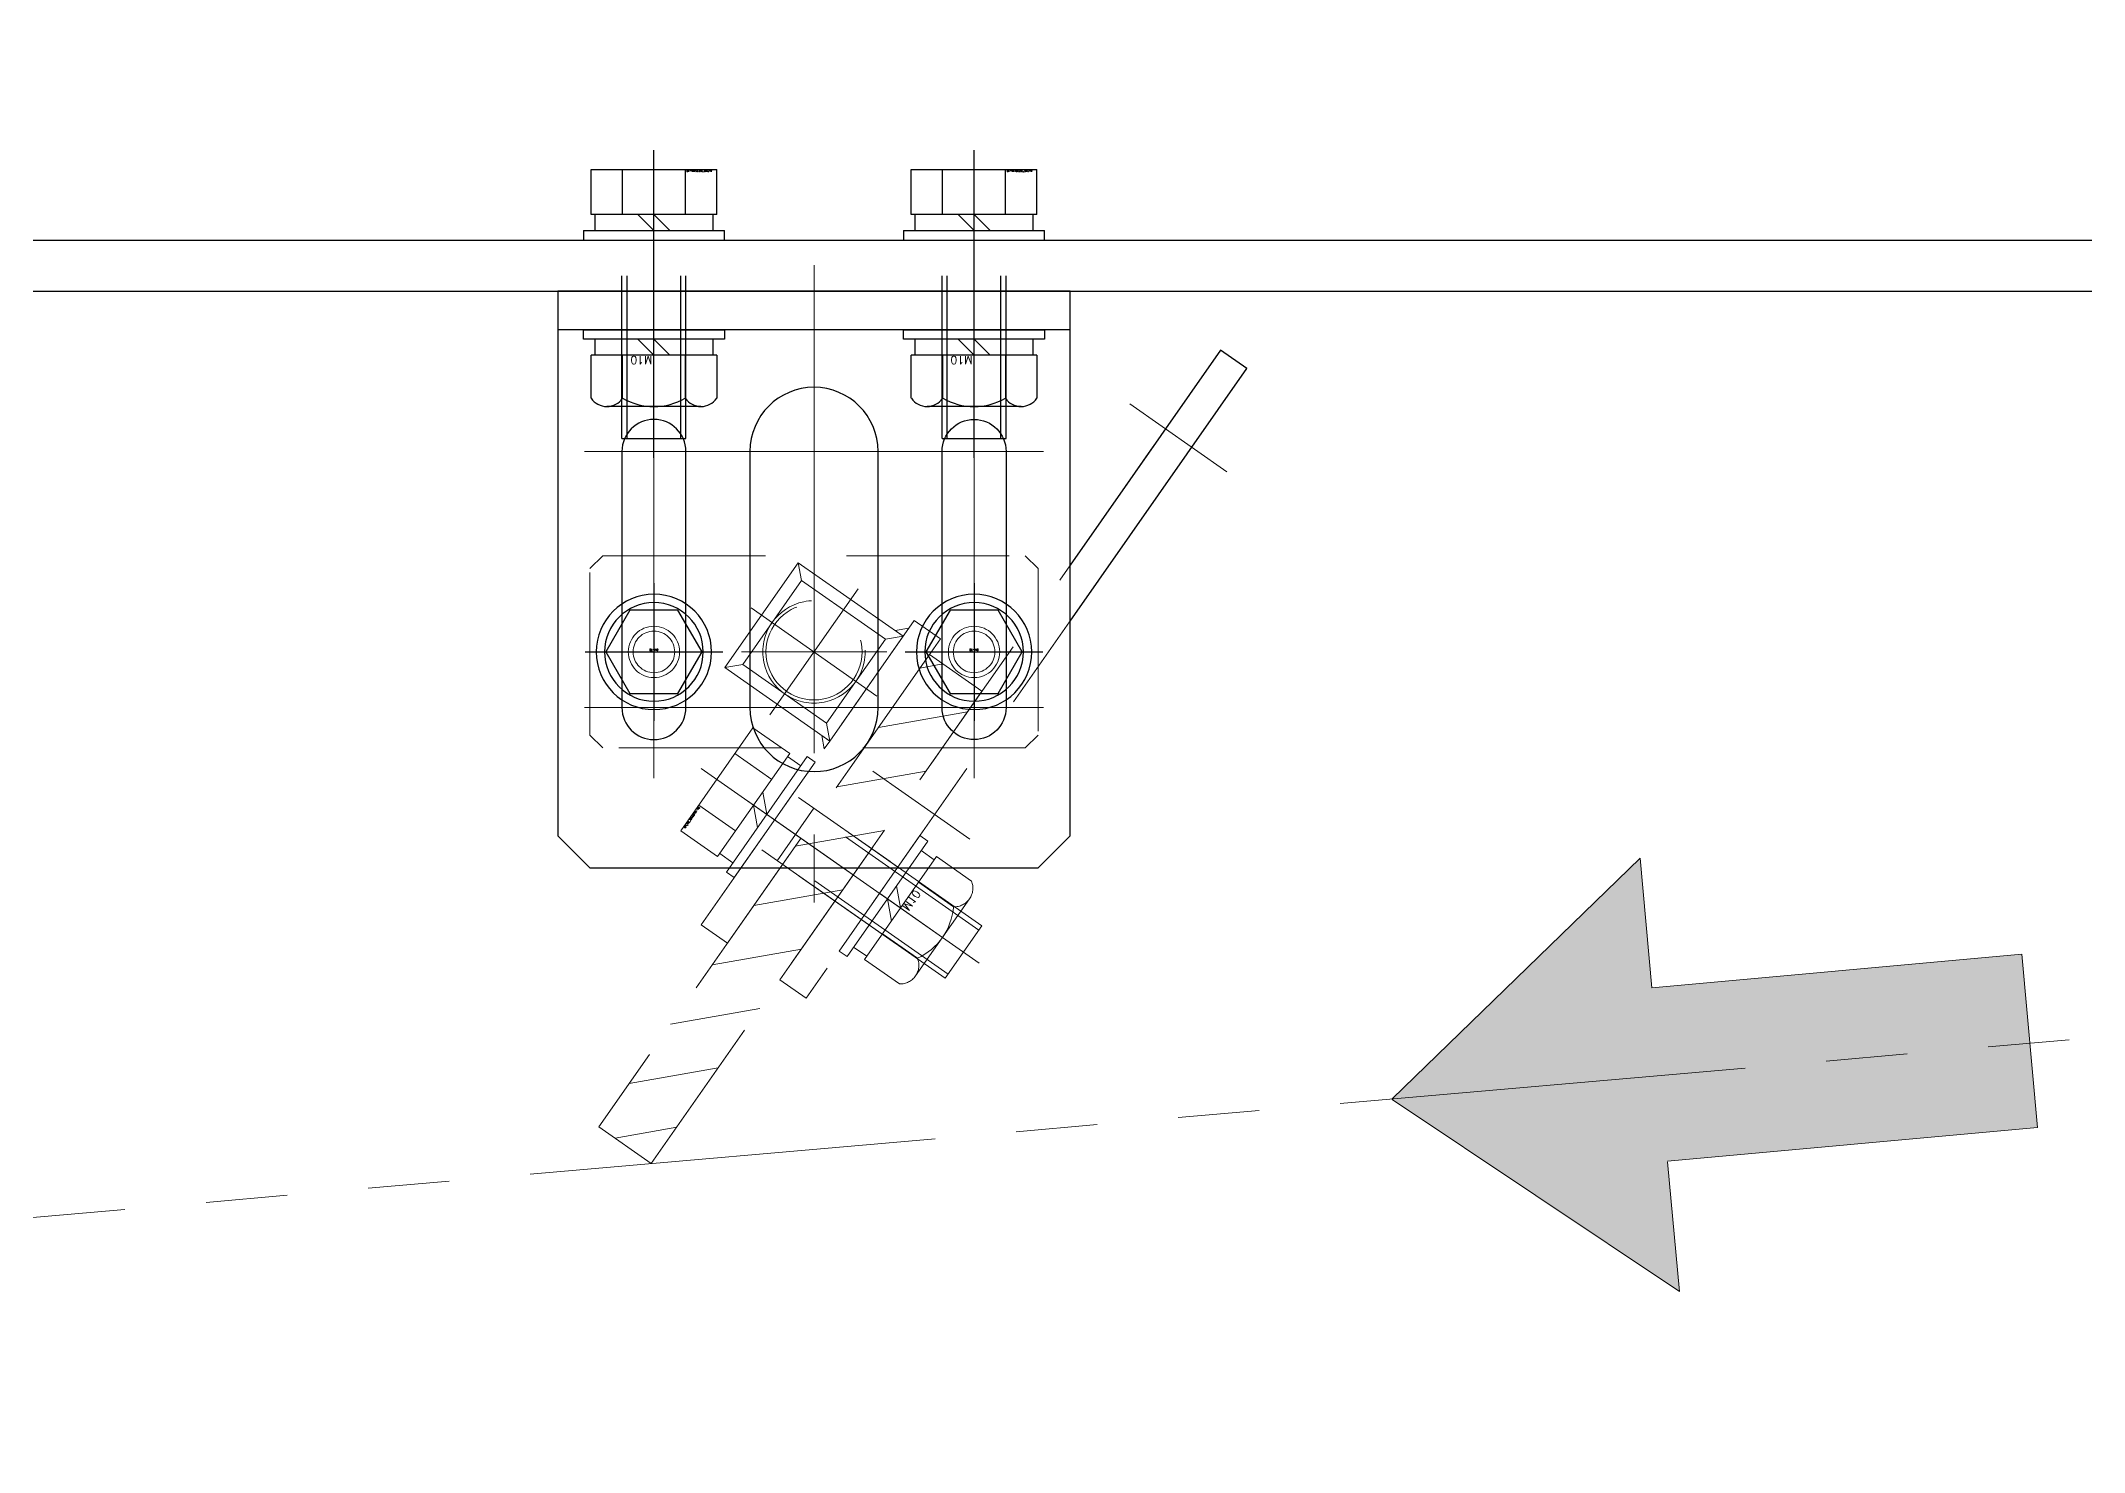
# Model space of a CAD drawing. Header units: millimetres. Extents: x -8731 to 85711, y -14522 to 31379.
# Drawn here: x 6129.9 to 6449, y 7580.1 to 7800.5 of the extents above; entities that cross this region are included whole.
import ezdxf
from ezdxf import colors
from ezdxf.entities.mleader import LeaderData, LeaderLine
from ezdxf.enums import TextEntityAlignment as Align
from ezdxf.math import Vec2, Vec3

# ---------------------------------------------------------------- set-up
doc = ezdxf.new("R2010")
doc.units = ezdxf.units.MM
doc.header["$LTSCALE"] = 4
for name, pattern in [('CENTER2', [28.575, 19.05, -3.175, 3.175, -3.175]), ('HIDDEN', [9.525, 6.35, -3.175]), ('PHANTOM2', [31.75, 15.875, -3.175, 3.175, -3.175, 3.175, -3.175])]:
    doc.linetypes.add(name, pattern=pattern)
for name, color, linetype, lineweight in [('04_HIDDEN', 2, 'HIDDEN', 13), ('05_CENTER', 4, 'CENTER2', 13), ('06_PHANTOM', 2, 'PHANTOM2', 13), ('08_DIM', 3, 'Continuous', 13)]:
    doc.layers.add(name, color=color, linetype=linetype, lineweight=lineweight)
doc.layers.add('10_DRAFT', color=8, linetype='Continuous', lineweight=0, plot=False)
doc.styles.add('KSS_TXT', font='txt.shx', dxfattribs={"bigfont": 'extfont2.shx'})
doc.styles.add('KSS_TXT_L', font='txt.shx', dxfattribs={"height": 9, "bigfont": 'extfont2.shx'})
doc.styles.get("Standard").update_dxf_attribs({"font": 'txt.shx', "bigfont": 'extfont2.shx'})

# ---------------------------------------------------------------- blocks, each defined once
blk = doc.blocks.new('A$C67E3024E_1_1_1')
at = {"layer": '08_DIM'}
blk.add_hatch(color=256, dxfattribs=at).paths.add_polyline_path([(8.395, 2.716), (8.395, 6.8), (-0.012, 0.01), (8.395, -6.781), (8.395, -2.716), (20, -2.716), (20, 2.716)])
for p, q in [((0, 0.019), (8.395, 6.8)), ((8.395, 6.8), (8.395, 2.735)), ((8.395, 2.716), (20, 2.716)), ((20, -2.716), (20, 2.716)), ((0, 0), (8.395, -6.781)), ((8.395, -6.781), (8.395, -2.716)), ((8.395, -2.716), (20, -2.716))]:
    blk.add_line(p, q, dxfattribs=at)
blk = doc.blocks.new('A$C2B5B3F11_1_1_1')
at = {"color": 0}
blk.add_line((50, -192), (2550, -192), dxfattribs=at)
blk.add_lwpolyline([(50, -200), (2550, -200), (2550, -100), (50, -100)], close=True, dxfattribs=at)
at = {"layer": '05_CENTER'}
for p, q in [((1035, -208.1), (1035, -183.9)), ((1085, -208.1), (1085, -183.9))]:
    blk.add_line(p, q, dxfattribs=at)
blk = doc.blocks.new('A$C630344D5_1_1_1')
at = {"color": 0}
blk.add_lwpolyline([(1160, 150.2), (280, 150.2, -0.037623), (275.52, 150.54), (28.38, 187.87, 1.096072), (6.32, -189.89), (309, -179.82, -0.030069), (312.61, -179.91), (1997.39, -326.79, 0.610481), (2025.81, -281.61), (1921.29, -105.09, -0.309422), (1923.51, -71.27), (2106.95, 162.34, 0.68117), (2034, 286.77), (1164.64, 150.56, -0.038872), (1160, 150.2)], format="xyb", dxfattribs=at)
blk = doc.blocks.new('A$C7E012652_1_1')
at = {"color": 0}
blk.add_line((-40, 6), (40, 6), dxfattribs=at)
blk.add_lwpolyline([(-40, 0), (40, 0), (40, 85), (35, 90), (-35, 90), (-40, 85)], close=True, dxfattribs=at)
for points in [[(-10, 65), (-10, 25, 1), (10, 25), (10, 65, 1)], [(-20, 65), (-20, 25, -1), (-30, 25), (-30, 65, -1)], [(20, 65), (20, 25, 1), (30, 25), (30, 65, 1)]]:
    blk.add_lwpolyline(points, format="xyb", close=True, dxfattribs=at)
at = {"layer": '05_CENTER'}
for p, q in [((0, -4.07), (0, 95.42)), ((-25, 14), (-25, 76)), ((25, 14), (25, 76)), ((-35.84, 65), (35.84, 65)), ((-35.84, 25), (35.84, 25)), ((-25, -6.59), (-25, 12.47)), ((25, -6.59), (25, 12.47))]:
    blk.add_line(p, q, dxfattribs=at)
blk = doc.blocks.new('A$C1A3C2C0C_1_1_1')
at = {"color": 0, "linetype": 'CENTER2'}
blk.add_line((0, -34), (0, 14), dxfattribs=at)
at = {"color": 0}
for p, q in [((-9.81, 11), (9.81, 11)), ((-9.81, 4), (-9.81, 11)), ((-4.91, 4), (-4.91, 11)), ((4.91, 4), (4.91, 11)), ((9.81, 4), (9.81, 11)), ((9.81, 4), (-9.81, 4)), ((-9.25, 4), (-9.25, 1.5)), ((0, 1.5), (-2.5, 4)), ((0, 4), (2.5, 1.5)), ((9.25, 1.5), (9.25, 4)), ((-11, 1.5), (11, 1.5)), ((-11, 1.5), (-11, 0)), ((11, 0), (11, 1.5)), ((-11, 0), (11, 0))]:
    blk.add_line(p, q, dxfattribs=at)
at = {"color": 0, "linetype": 'HIDDEN'}
for p, q in [((-5, -31), (-5, 0)), ((-4.19, -31), (-4.19, 0)), ((4.19, -31), (4.19, 0)), ((5, -31), (5, 0)), ((-5, -31), (5, -31))]:
    blk.add_line(p, q, dxfattribs=at)
at = {"layer": '10_DRAFT', "style": 'KSS_TXT_L'}
blk.add_text('BT-M10x35L,SW,PW', height=0.3, dxfattribs=at).set_placement((5.1, 10.66))
blk = doc.blocks.new('M10Nza_1_1_1')
at = {"color": 0}
for p, q in [((-9.8, 4), (-9.8, 10.69)), ((-7.35, 12), (7.35, 12)), ((-4.9, 4), (-4.9, 10.69)), ((4.9, 10.69), (4.9, 4)), ((9.8, 10.69), (9.8, 4)), ((-9.8, 4), (9.8, 4)), ((-9.2, 1.5), (-9.2, 4)), ((0, 1.5), (-2.5, 4)), ((0, 4), (2.5, 1.5)), ((9.2, 4), (9.2, 1.5))]:
    blk.add_line(p, q, dxfattribs=at)
at = {"color": 0, "linetype": 'CENTER2'}
blk.add_line((0, 12), (0, 0), dxfattribs=at)
at = {"color": 0}
blk.add_lwpolyline([(-11, 1.5), (11, 1.5), (11, 0), (-11, 0)], close=True, dxfattribs=at)
for centre, radius, start, end in [((-7.35, 9.06), 2.94, 33.626, 146.374), ((0, 2.2), 9.8, 60, 120), ((7.35, 9.06), 2.94, 33.626, 146.374)]:
    blk.add_arc(centre, radius, start, end, dxfattribs=at)
at = {"layer": '10_DRAFT', "style": 'KSS_TXT'}
blk.add_text('M10', height=1.25, dxfattribs=at).set_placement((0.26, 4.12))
blk = doc.blocks.new('A$C41DC2786_1_1')
for name, p in [('A$C7E012652_1_1', (0, 0)), ('M10Nza_1_1_1', (-25, 6)), ('M10Nza_1_1_1', (25, 6))]:
    blk.add_blockref(name, p)
at = {"rotation": 180}
for p in [(-25, -8), (25, -8)]:
    blk.add_blockref('A$C1A3C2C0C_1_1_1', p, dxfattribs=at)
blk = doc.blocks.new('A$C3D81658F_1_1_1')
at = {"color": 0, "linetype": 'CENTER2'}
blk.add_line((0, -39), (0, 14), dxfattribs=at)
at = {"color": 0}
for p, q in [((-9.81, 11), (9.81, 11)), ((-9.81, 4), (-9.81, 11)), ((-4.91, 4), (-4.91, 11)), ((4.91, 4), (4.91, 11)), ((9.81, 4), (9.81, 11)), ((9.81, 4), (-9.81, 4)), ((-9.25, 4), (-9.25, 1.5)), ((0, 1.5), (-2.5, 4)), ((0, 4), (2.5, 1.5)), ((9.25, 1.5), (9.25, 4)), ((-11, 1.5), (11, 1.5)), ((-11, 1.5), (-11, 0)), ((-11, 0), (11, 0)), ((11, 0), (11, 1.5))]:
    blk.add_line(p, q, dxfattribs=at)
at = {"color": 0, "linetype": 'HIDDEN'}
for p, q in [((-5, -36), (-5, 0)), ((5, -36), (5, 0)), ((-5, -4), (5, -4)), ((-4.19, -36), (-4.19, -4)), ((4.19, -36), (4.19, -4)), ((-5, -36), (5, -36))]:
    blk.add_line(p, q, dxfattribs=at)
at = {"layer": '10_DRAFT', "style": 'KSS_TXT_L'}
blk.add_text('BT-M10x40L,SW,PW', height=0.3, dxfattribs=at).set_placement((5.14, 10.66))
blk = doc.blocks.new('A$C43827900_1_1')
h = blk.add_hatch()
h.set_pattern_fill('_USER', color=3, scale=8, angle=135, pattern_type=0)
h.set_pattern_definition([(135, (10701.542, 5237.723), (-5.656854, -5.656854), [])])
h.paths.add_polyline_path([(10, 55), (0, 55), (0, 45), (10, 45)])
h.paths.add_polyline_path([(10, 45), (0, 45), (0, -5), (10, -5)])
h.paths.add_polyline_path([(10, -5), (0, -5), (0, -35), (10, -35)])
at = {"color": 0}
blk.add_lwpolyline([(0, 55), (10, 55), (10, -35), (0, -35)], close=True, dxfattribs=at)
at = {"layer": '05_CENTER'}
for p, q in [((-3.94, 5), (13.51, 5)), ((-3.94, -5), (13.51, -5))]:
    blk.add_line(p, q, dxfattribs=at)
at = {"layer": '10_DRAFT'}
blk.add_line((0, 0), (10, 0), dxfattribs=at)
blk = doc.blocks.new('A$C4A0F7F8D_1_1')
at = {"color": 3}
for p, q in [((-8, 8), (-10, 10)), ((8, 8), (10, 10)), ((-8, -8), (-10, -10)), ((8, -8), (10, -10))]:
    blk.add_line(p, q, dxfattribs=at)
at = {"color": 0}
blk.add_lwpolyline([(10, -13), (15, -13), (15, 45), (10, 45)], close=True, dxfattribs=at)
blk.add_lwpolyline([(10, -10), (-10, -10), (-10, 10), (10, 10)], close=True)
at = {"color": 3}
for points in [[(10, 10), (8.5, 10), (8.5, 10), (10, 11.5)], [(8, -8), (-8, -8), (-8, 8), (8, 8)], [(10, -10), (8.5, -10), (8.5, -10), (10, -11.5)]]:
    blk.add_lwpolyline(points, close=True, dxfattribs=at)
at = {"color": 0}
blk.add_circle((0, 0), 7.5, dxfattribs=at)
at = {"layer": '05_CENTER'}
for p, q in [((20.73, 25), (4.63, 25)), ((0, -12.01), (0, 12.01)), ((-12.01, 0), (12.01, 0))]:
    blk.add_line(p, q, dxfattribs=at)
blk = doc.blocks.new('A$C6A4B7A37_1_1')
at = {"color": 0}
blk.add_lwpolyline([(5, 25), (0, 25), (0, -95), (5, -95)], close=True, dxfattribs=at)
at = {"layer": '05_CENTER'}
for p, q in [((-6.8, 10), (11.71, 10)), ((-6.8, -10), (11.71, -10)), ((-6.8, -80), (11.71, -80))]:
    blk.add_line(p, q, dxfattribs=at)
at = {"layer": '10_DRAFT'}
blk.add_line((0, 0), (5, 0), dxfattribs=at)
blk = doc.blocks.new('A$C49334BAA_1_1')
at = {"color": 3}
blk.add_blockref('A$C43827900_1_1', (15, 25), dxfattribs=at)
for name, p in [('A$C4A0F7F8D_1_1', (0, 0)), ('A$C6A4B7A37_1_1', (25, 20))]:
    blk.add_blockref(name, p)
for name, p, rotation in [('A$C3D81658F_1_1_1', (10, 25), 90), ('M10Nza_1_1_1', (30, 25), 270)]:
    blk.add_blockref(name, p, dxfattribs=dict(rotation=rotation))
blk = doc.blocks.new('M8Tz_2_1')
at = {"color": 0}
for radius in [4, 3.25]:
    blk.add_circle((0, 0), radius, dxfattribs=at)
at = {"layer": '05_CENTER'}
for p, q in [((0, -6.92), (0, 6.92)), ((6.92, 0), (-6.92, 0))]:
    blk.add_line(p, q, dxfattribs=at)
blk = doc.blocks.new('A$C1CD4518B_1_1')
at = {"color": 0}
blk.add_lwpolyline([(-13, -35), (13, -35), (15, -33), (15, 33), (13, 35), (-13, 35), (-15, 33), (-15, -33)], close=True, dxfattribs=at)
blk.add_circle((0, 0), 8, dxfattribs=at)
at = {"layer": '05_CENTER'}
for p, q in [((0, -11.35), (0, 11.35)), ((11.35, 0), (-11.35, 0))]:
    blk.add_line(p, q, dxfattribs=at)
for p in [(0, 25), (0, -25)]:
    blk.add_blockref('M8Tz_2_1', p)
blk = doc.blocks.new('A$C67FD2836_1_1_1')
at = {"color": 0, "linetype": 'CENTER2'}
for p, q in [((0, -10.75), (0, 10.75)), ((-10.75, 0), (10.75, 0))]:
    blk.add_line(p, q, dxfattribs=at)
at = {"color": 0}
for p, q in [((-7.51, 0), (-3.75, 6.5)), ((-3.75, 6.5), (3.75, 6.5)), ((3.75, 6.5), (7.51, 0)), ((-3.75, -6.5), (-7.51, 0)), ((7.51, 0), (3.75, -6.5)), ((3.75, -6.5), (-3.75, -6.5))]:
    blk.add_line(p, q, dxfattribs=at)
for radius in [9, 7.7]:
    blk.add_circle((0, 0), radius, dxfattribs=at)
at = {"layer": '10_DRAFT', "style": 'KSS_TXT_L'}
blk.add_text('BT-M8', height=0.3, dxfattribs=at).set_placement((-0.69, -0.48))
blk = doc.blocks.new('AM_BALLOON1')
at = {"transparency": 16777216}
blk.add_circle((0, 0), 5, dxfattribs=at)
blk.add_attdef('B_NUMBER', text='', height=3, dxfattribs=at).set_placement((0, 0), align=Align.MIDDLE_CENTER)
blk = doc.blocks.new('_OPEN')
at = {"color": 0, "linetype": 'ByBlock'}
for p, q in [((-1, 0.167), (0, 0)), ((0, 0), (-1, -0.167)), ((0, 0), (-1, 0))]:
    blk.add_line(p, q, dxfattribs=at)

msp = doc.modelspace()

# ---------------------------------------------------------------- linework, layer by layer
for p, q in [((6314.12017, 7752.16062), (6290.62313, 7718.60338)), ((6318.21593, 7749.29274), (6314.12017, 7752.16062)), ((6290.62313, 7709.88614), (6318.21593, 7749.29274))]:
    msp.add_line(p, q)

# ---------------------------------------------------------------- block references
msp.add_blockref('A$C2B5B3F11_1_1_1', (5190.6226, 7961.36791))
at = {"rotation": 180}
msp.add_blockref('A$C41DC2786_1_1', (6250.62313, 7761.36791), dxfattribs=at)
at = {"xscale": -1, "rotation": 180}
for p in [(6225.62313, 7705.06363), (6275.62313, 7705.06363)]:
    msp.add_blockref('A$C67FD2836_1_1_1', p, dxfattribs=at)
at = {"xscale": -5, "yscale": 5, "zscale": 5, "rotation": 185.1940691230274}
msp.add_blockref('A$C67E3024E_1_1_1', (6340.90273, 7635.27718), dxfattribs=at)
at = {"layer": '04_HIDDEN', "xscale": -1}
for name, rotation in [('A$C49334BAA_1_1', 145), ('A$C1CD4518B_1_1', 270)]:
    msp.add_blockref(name, (6250.62313, 7705.06363), dxfattribs=dict(at, rotation=rotation))
at = {"layer": '06_PHANTOM', "color": 6, "xscale": -1, "rotation": 180}
msp.add_blockref('A$C630344D5_1_1_1', (5640.6226, 7421.56791), dxfattribs=at)

# ---------------------------------------------------------------- leaders
at = {"layer": '08_DIM'}
ml = msp.add_multileader_block('Standard', dxfattribs=at)
ml.set_content('AM_BALLOON1', color=256, scale=15)
ml.set_attribute('B_NUMBER', 'AF', width=0)
ml.set_leader_properties(color=256, linetype='ByLayer', lineweight=-1)
ml.set_arrow_properties(name='OPEN')
ml.build(insert=Vec2(0, 0))
ml.multileader.update_dxf_attribs({"leader_type": 0, "has_dogleg": 0, "text_right_attachment_type": 6, "dogleg_length": 0, "arrow_head_size": 30, "scale": 15, "block_connection_type": 1})
ctx = ml.context
ctx.base_point, ctx.scale, ctx.char_height, ctx.arrow_head_size, ctx.landing_gap_size, ctx.plane_origin = Vec3(8262.14661, 16915.24927), 15, 60, 30, 30, Vec3(8262.14661, 16915.24927)
ctx.right_attachment, ctx.attachment_type = 6, 1
notes = []
notes.append((ctx, [(0, (0, 0, 0), (0, 0), (1, 0), 1, [])]))
ctx.block.insert = Vec3(8262.14661, 16915.24927)
ml = msp.add_multileader_block('Standard', dxfattribs=at)
ml.set_content('AM_BALLOON1', color=256, scale=15)
ml.set_attribute('B_NUMBER', 'AO', width=0)
ml.set_leader_properties(color=256, linetype='ByLayer', lineweight=-1)
ml.set_arrow_properties(name='OPEN')
ml.build(insert=Vec2(0, 0))
ml.multileader.update_dxf_attribs({"leader_type": 0, "has_dogleg": 0, "text_right_attachment_type": 6, "dogleg_length": 0, "arrow_head_size": 30, "scale": 15, "block_connection_type": 1})
ctx = ml.context
ctx.base_point, ctx.scale, ctx.char_height, ctx.arrow_head_size, ctx.landing_gap_size, ctx.plane_origin = Vec3(11532.59715, 15665.61266), 15, 60, 30, 30, Vec3(11532.59715, 15665.61266)
ctx.right_attachment, ctx.attachment_type = 6, 1
notes.append((ctx, [(0, (0, 0, 0), (0, 0), (1, 0), 1, [])]))
ctx.block.insert = Vec3(11532.59715, 15665.61266)
ml = msp.add_multileader_block('Standard', dxfattribs=at)
ml.set_content('AM_BALLOON1', color=256, scale=15)
ml.set_attribute('B_NUMBER', 'D', width=0)
ml.set_leader_properties(color=256, linetype='ByLayer', lineweight=-1)
ml.set_arrow_properties(name='OPEN')
ml.build(insert=Vec2(0, 0))
ml.multileader.update_dxf_attribs({"leader_type": 0, "has_dogleg": 0, "text_right_attachment_type": 6, "dogleg_length": 0, "arrow_head_size": 30, "scale": 15, "block_connection_type": 1})
ctx = ml.context
ctx.base_point, ctx.scale, ctx.char_height, ctx.arrow_head_size, ctx.landing_gap_size, ctx.plane_origin = Vec3(9708.75838, 15394.05003), 15, 60, 30, 30, Vec3(9708.75838, 15394.05003)
ctx.right_attachment, ctx.attachment_type = 6, 1
notes.append((ctx, [(0, (0, 0, 0), (0, 0), (1, 0), 1, [])]))
ctx.block.insert = Vec3(9708.75838, 15394.05003)
ml = msp.add_multileader_block('Standard', dxfattribs=at)
ml.set_content('AM_BALLOON1', color=256, scale=15)
ml.set_attribute('B_NUMBER', 'A', width=0)
ml.set_leader_properties(color=256, linetype='ByLayer', lineweight=-1)
ml.set_arrow_properties(name='OPEN')
ml.build(insert=Vec2(0, 0))
ml.multileader.update_dxf_attribs({"leader_type": 0, "has_dogleg": 0, "text_right_attachment_type": 6, "dogleg_length": 0, "arrow_head_size": 30, "scale": 15, "block_connection_type": 1})
ctx = ml.context
ctx.base_point, ctx.scale, ctx.char_height, ctx.arrow_head_size, ctx.landing_gap_size, ctx.plane_origin = Vec3(13148.43876, 15210.37146), 15, 60, 30, 30, Vec3(13148.43876, 15210.37146)
ctx.right_attachment, ctx.attachment_type = 6, 1
notes.append((ctx, [(0, (0, 0, 0), (0, 0), (1, 0), 1, [])]))
ctx.block.insert = Vec3(13148.43876, 15210.37146)
ml = msp.add_multileader_block('Standard', dxfattribs=at)
ml.set_content('AM_BALLOON1', color=256, scale=15)
ml.set_attribute('B_NUMBER', 'B', width=0)
ml.set_leader_properties(color=256, linetype='ByLayer', lineweight=-1)
ml.set_arrow_properties(name='OPEN')
ml.build(insert=Vec2(0, 0))
ml.multileader.update_dxf_attribs({"leader_type": 0, "has_dogleg": 0, "text_right_attachment_type": 6, "dogleg_length": 0, "arrow_head_size": 30, "scale": 15, "block_connection_type": 1})
ctx = ml.context
ctx.base_point, ctx.scale, ctx.char_height, ctx.arrow_head_size, ctx.landing_gap_size, ctx.plane_origin = Vec3(13018.80587, 15068.9297), 15, 60, 30, 30, Vec3(13018.80587, 15068.9297)
ctx.right_attachment, ctx.attachment_type = 6, 1
notes.append((ctx, [(0, (0, 0, 0), (0, 0), (1, 0), 1, [])]))
ctx.block.insert = Vec3(13018.80587, 15068.9297)
ml = msp.add_multileader_block('Standard', dxfattribs=at)
ml.set_content('AM_BALLOON1', color=256, scale=15)
ml.set_attribute('B_NUMBER', 'C', width=0)
ml.set_leader_properties(color=256, linetype='ByLayer', lineweight=-1)
ml.set_arrow_properties(name='OPEN')
ml.build(insert=Vec2(0, 0))
ml.multileader.update_dxf_attribs({"leader_type": 0, "has_dogleg": 0, "text_right_attachment_type": 6, "dogleg_length": 0, "arrow_head_size": 30, "scale": 15, "block_connection_type": 1})
ctx = ml.context
ctx.base_point, ctx.scale, ctx.char_height, ctx.arrow_head_size, ctx.landing_gap_size, ctx.plane_origin = Vec3(13161.52102, 14919.16787), 15, 60, 30, 30, Vec3(13161.52102, 14919.16787)
ctx.right_attachment, ctx.attachment_type = 6, 1
notes.append((ctx, [(0, (0, 0, 0), (0, 0), (1, 0), 1, [])]))
ctx.block.insert = Vec3(13161.52102, 14919.16787)
for ctx, leaders in notes:
    for number, flags, end, landing, length, lines in leaders:
        leader = LeaderData()
        leader.index, (leader.has_last_leader_line, leader.has_dogleg_vector, leader.attachment_direction) = number, flags
        leader.last_leader_point, leader.dogleg_vector, leader.dogleg_length = Vec3(end), Vec3(landing), length
        for number, points, colour, breaks in lines:
            line = LeaderLine()
            line.index, line.vertices, line.color, line.breaks = number, Vec3.list(points), colors.encode_raw_color(colour), breaks
            leader.lines.append(line)
        ctx.leaders.append(leader)

doc.saveas('drawing.dxf')
